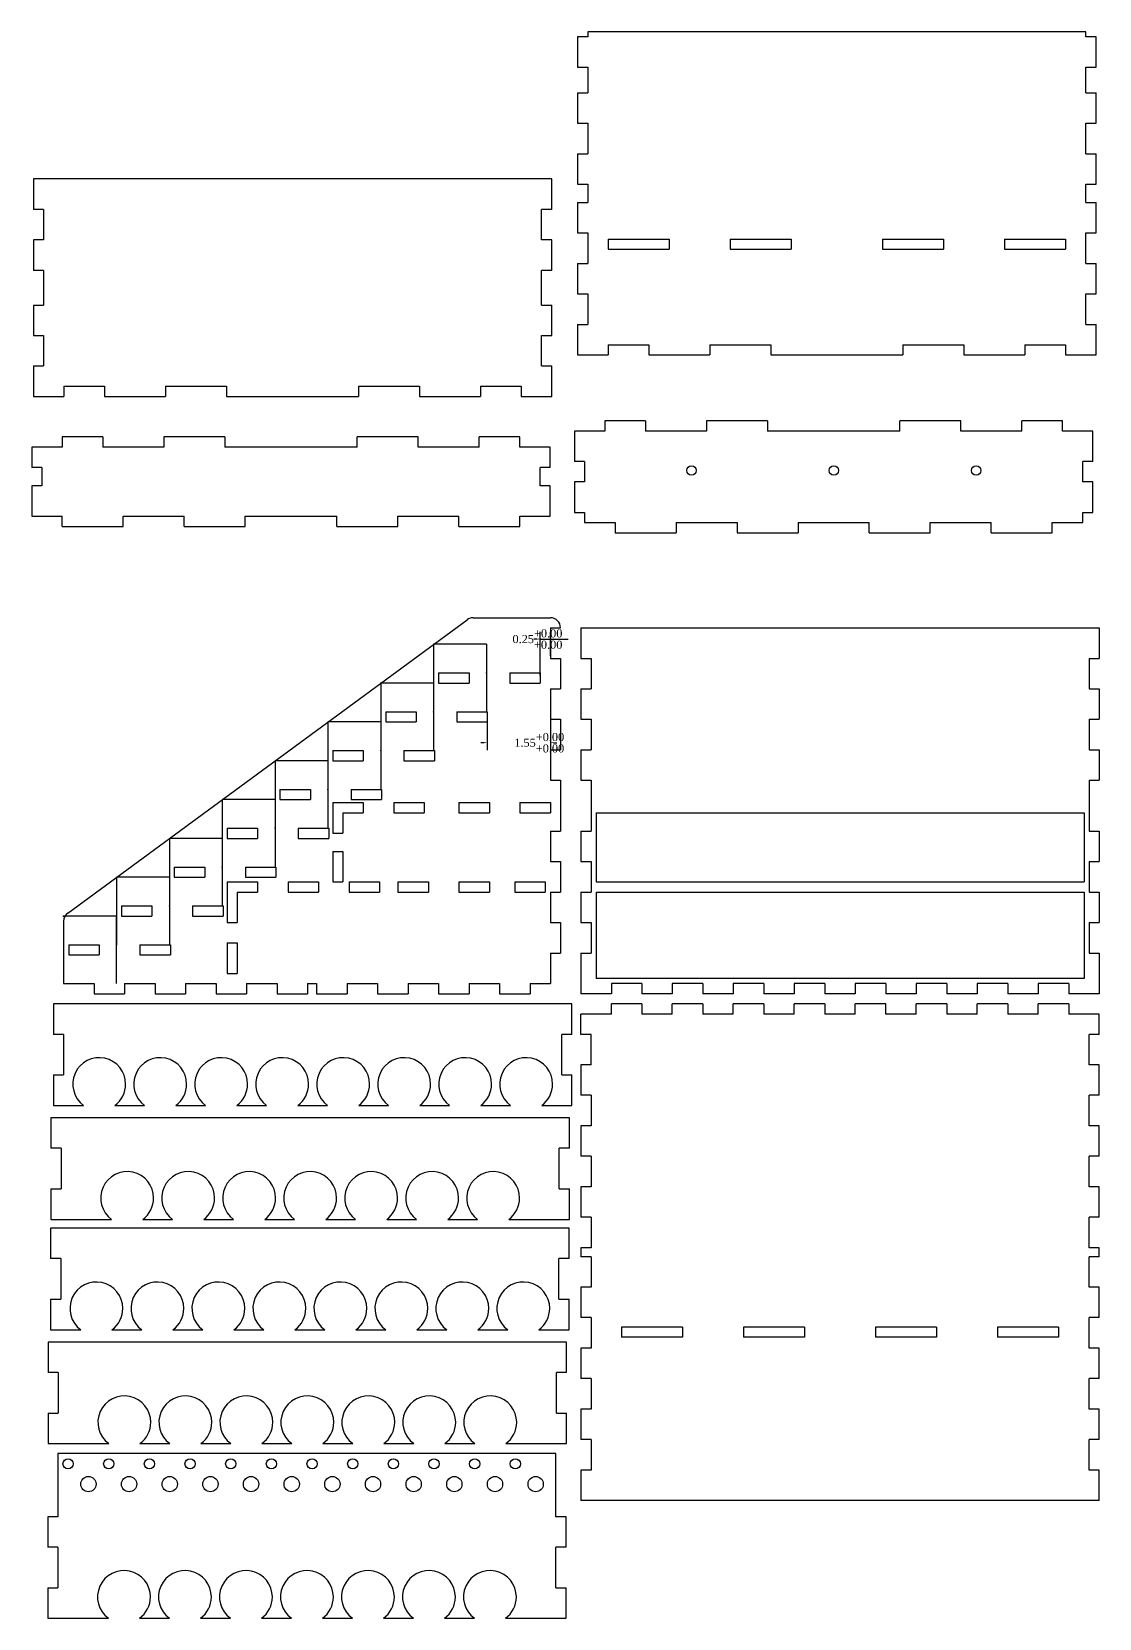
# Model space of a CAD drawing. Extents: x -30.7 to 44.5, y -26.8 to 26.4.
# Drawn here: x -0.78 to 25.47, y -12.62 to 26.42 of the extents above; entities that cross this region are included whole.
import ezdxf

# ---------------------------------------------------------------- set-up
doc = ezdxf.new("R2010")
doc.units = 0
doc.header["$MEASUREMENT"] = 0
doc.layers.get('DEFPOINTS').update_dxf_attribs({"linetype": 'CONTINUOUS'})
doc.layers.add('CAD', color=7, linetype='CONTINUOUS')
doc.styles.add('_BATANG2179', font='', dxfattribs={"height": 0.2})
doc.styles.add('_BATANG2268', font='', dxfattribs={"height": 0.2})
doc.styles.get('_BATANG2179').set_extended_font_data('@Batang')
doc.styles.get('_BATANG2268').set_extended_font_data('@Batang')
doc.dimstyles.new('ODADIMSTYLE', dxfattribs={"dimtxt": 0.18, "dimasz": 0.18, "dimexe": 0.18, "dimexo": 0.0625, "dimgap": 0.09, "dimtad": 0, "dimtih": 1, "dimtoh": 1, "dimdec": 4, "dimzin": 0, "dimcen": 0.09, "dimazin": 3, "dimtfac": 1, "dimtdec": 4, "dimtofl": 0, "dimtmove": 0, "dimatfit": 3, "dimtolj": 1, "dimtzin": 0})

# ---------------------------------------------------------------- blocks, each defined once
blk = doc.blocks.new('*D1')
at = {"layer": 'CAD', "color": 0}
for p, q in [((11.97, 9.813), (11.97, 8.745)), ((10.42, 9.498), (10.42, 8.745)), ((10.341, 8.925), (10.263, 8.925)), ((12.049, 8.925), (12.127, 8.925))]:
    blk.add_line(p, q, dxfattribs=at)
for points in [[(10.341, 8.912), (10.341, 8.938), (10.42, 8.925)], [(12.049, 8.938), (12.049, 8.912), (11.97, 8.925)]]:
    blk.add_solid(points, dxfattribs=at)
at = {"layer": 'DEFPOINTS', "color": 0}
for p in [(11.97, 9.875), (10.42, 9.56), (11.97, 8.925)]:
    blk.add_point(p, dxfattribs=at)
at = {"layer": 'CAD', "color": 0, "insert": (11.697, 8.925), "char_height": 0.2, "attachment_point": 5, "style": '_BATANG2179'}
blk.add_mtext('\\A1;1.55\\S+0.00^ +0.00;', dxfattribs=at)
blk = doc.blocks.new('*D2')
at = {"layer": 'CAD', "color": 0}
for p, q in [((11.641, 11.475), (11.563, 11.475)), ((11.72, 10.578), (11.72, 11.655)), ((11.72, 11.475), (12.406, 11.475)), ((11.97, 11.063), (11.97, 11.655)), ((12.049, 11.475), (12.127, 11.475))]:
    blk.add_line(p, q, dxfattribs=at)
for points in [[(11.641, 11.462), (11.641, 11.489), (11.72, 11.475)], [(12.049, 11.489), (12.049, 11.462), (11.97, 11.475)]]:
    blk.add_solid(points, dxfattribs=at)
at = {"layer": 'DEFPOINTS', "color": 0}
for p in [(11.97, 11.475), (11.97, 11), (11.72, 10.515)]:
    blk.add_point(p, dxfattribs=at)
at = {"layer": 'CAD', "color": 0, "insert": (11.653, 11.475), "char_height": 0.2, "attachment_point": 5, "style": '_BATANG2268'}
blk.add_mtext('\\A1;0.25\\S+0.00^ +0.00;', dxfattribs=at)

msp = doc.modelspace()

# ---------------------------------------------------------------- linework, layer by layer
at = {"layer": 'CAD', "color": 5, "linetype": 'CONTINUOUS'}
for p, q in [((12.641, 26.291), (12.641, 25.541)), ((12.891, 26.291), (12.641, 26.291)), ((25.141, 26.416), (12.891, 26.416)), ((12.891, 26.416), (12.891, 26.291)), ((25.141, 26.291), (25.141, 26.416)), ((25.391, 26.291), (25.141, 26.291)), ((25.391, 25.541), (25.391, 26.291)), ((12.641, 25.541), (12.891, 25.541)), ((12.891, 25.541), (12.891, 24.916)), ((25.141, 24.916), (25.141, 25.541)), ((25.141, 25.541), (25.391, 25.541)), ((12.641, 24.916), (12.891, 24.916)), ((12.641, 24.916), (12.641, 24.166)), ((25.141, 24.916), (25.391, 24.916)), ((25.391, 24.166), (25.391, 24.916)), ((12.641, 24.166), (12.891, 24.166)), ((12.891, 24.166), (12.891, 23.416)), ((25.141, 23.416), (25.141, 24.166)), ((25.141, 24.166), (25.391, 24.166)), ((12.641, 23.416), (12.891, 23.416)), ((12.641, 23.416), (12.641, 22.666)), ((25.141, 23.416), (25.391, 23.416)), ((25.391, 22.666), (25.391, 23.416)), ((12.005, 22.793), (-0.745, 22.793)), ((-0.745, 22.793), (-0.745, 22.043)), ((12.005, 22.043), (12.005, 22.793)), ((12.641, 22.666), (12.891, 22.666)), ((12.891, 22.666), (12.891, 22.216)), ((25.141, 22.216), (25.141, 22.666)), ((25.141, 22.666), (25.391, 22.666)), ((-0.495, 22.043), (-0.745, 22.043)), ((-0.495, 22.043), (-0.495, 21.293)), ((12.005, 22.043), (11.755, 22.043)), ((11.755, 21.293), (11.755, 22.043)), ((12.641, 22.216), (12.891, 22.216)), ((12.641, 22.216), (12.641, 21.466)), ((25.141, 22.216), (25.391, 22.216)), ((25.391, 21.466), (25.391, 22.216)), ((-0.745, 21.293), (-0.745, 20.543)), ((-0.495, 21.293), (-0.745, 21.293)), ((12.005, 21.293), (11.755, 21.293)), ((12.005, 20.543), (12.005, 21.293)), ((12.641, 21.466), (12.891, 21.466)), ((12.891, 21.466), (12.891, 20.716)), ((13.391, 21.316), (14.891, 21.316)), ((13.391, 21.316), (13.391, 21.066)), ((14.891, 21.316), (14.891, 21.066)), ((16.391, 21.316), (16.391, 21.066)), ((16.391, 21.316), (17.891, 21.316)), ((17.891, 21.316), (17.891, 21.066)), ((20.141, 21.316), (20.141, 21.066)), ((20.141, 21.316), (21.641, 21.316)), ((21.641, 21.316), (21.641, 21.066)), ((23.141, 21.316), (23.141, 21.066)), ((23.141, 21.316), (24.641, 21.316)), ((24.641, 21.316), (24.641, 21.066)), ((25.141, 20.716), (25.141, 21.466)), ((25.141, 21.466), (25.391, 21.466)), ((12.641, 20.716), (12.891, 20.716)), ((12.641, 20.716), (12.641, 19.966)), ((13.391, 21.066), (14.891, 21.066)), ((16.391, 21.066), (17.891, 21.066)), ((20.141, 21.066), (21.641, 21.066)), ((23.141, 21.066), (24.641, 21.066)), ((25.141, 20.716), (25.391, 20.716)), ((25.391, 19.966), (25.391, 20.716)), ((-0.495, 20.543), (-0.745, 20.543)), ((-0.495, 20.543), (-0.495, 19.693)), ((12.005, 20.543), (11.755, 20.543)), ((11.755, 19.693), (11.755, 20.543)), ((12.641, 19.966), (12.891, 19.966)), ((12.891, 19.966), (12.891, 19.216)), ((25.141, 19.216), (25.141, 19.966)), ((25.141, 19.966), (25.391, 19.966)), ((-0.745, 19.693), (-0.495, 19.693)), ((-0.745, 19.693), (-0.745, 18.943)), ((11.755, 19.693), (12.005, 19.693)), ((12.005, 18.943), (12.005, 19.693)), ((12.641, 19.216), (12.891, 19.216)), ((12.641, 19.216), (12.641, 18.466)), ((25.141, 19.216), (25.391, 19.216)), ((25.391, 18.466), (25.391, 19.216)), ((-0.745, 18.943), (-0.495, 18.943)), ((-0.495, 18.943), (-0.495, 18.193)), ((11.755, 18.193), (11.755, 18.943)), ((11.755, 18.943), (12.005, 18.943)), ((12.641, 18.466), (13.391, 18.466)), ((13.391, 18.716), (14.391, 18.716)), ((13.391, 18.716), (13.391, 18.466)), ((14.391, 18.716), (14.391, 18.466)), ((14.391, 18.466), (15.891, 18.466)), ((15.891, 18.716), (15.891, 18.466)), ((15.891, 18.716), (17.391, 18.716)), ((17.391, 18.716), (17.391, 18.466)), ((17.391, 18.466), (20.641, 18.466)), ((20.641, 18.716), (20.641, 18.466)), ((20.641, 18.716), (22.141, 18.716)), ((22.141, 18.716), (22.141, 18.466)), ((22.141, 18.466), (23.641, 18.466)), ((23.641, 18.716), (23.641, 18.466)), ((23.641, 18.716), (24.641, 18.716)), ((24.641, 18.716), (24.641, 18.466)), ((24.641, 18.466), (25.391, 18.466)), ((-0.745, 18.193), (-0.495, 18.193)), ((-0.745, 18.193), (-0.745, 17.693)), ((11.755, 18.193), (12.005, 18.193)), ((12.005, 17.693), (12.005, 18.193)), ((-0.745, 17.693), (-0.745, 17.443)), ((0.005, 17.693), (1.005, 17.693)), ((0.005, 17.693), (0.005, 17.443)), ((1.005, 17.693), (1.005, 17.443)), ((2.505, 17.693), (2.505, 17.443)), ((2.505, 17.693), (4.005, 17.693)), ((4.005, 17.693), (4.005, 17.443)), ((7.255, 17.693), (7.255, 17.443)), ((7.255, 17.693), (8.755, 17.693)), ((8.755, 17.693), (8.755, 17.443)), ((10.255, 17.693), (10.255, 17.443)), ((10.255, 17.693), (11.255, 17.693)), ((11.255, 17.693), (11.255, 17.443)), ((12.005, 17.443), (12.005, 17.693)), ((-0.745, 17.443), (0.005, 17.443)), ((1.005, 17.443), (2.505, 17.443)), ((4.005, 17.443), (7.255, 17.443)), ((8.755, 17.443), (10.255, 17.443)), ((11.255, 17.443), (12.005, 17.443)), ((14.312, 16.841), (13.312, 16.841)), ((13.312, 16.841), (13.312, 16.591)), ((14.312, 16.841), (14.312, 16.591)), ((15.812, 16.841), (15.812, 16.591)), ((17.312, 16.841), (15.812, 16.841)), ((17.312, 16.841), (17.312, 16.591)), ((20.562, 16.591), (20.562, 16.841)), ((22.062, 16.841), (20.562, 16.841)), ((22.062, 16.591), (22.062, 16.841)), ((24.562, 16.841), (23.562, 16.841)), ((23.562, 16.591), (23.562, 16.841)), ((24.562, 16.591), (24.562, 16.841)), ((0.966, 16.447), (-0.034, 16.447)), ((-0.034, 16.447), (-0.034, 16.197)), ((0.966, 16.447), (0.966, 16.197)), ((2.466, 16.447), (2.466, 16.197)), ((3.966, 16.447), (2.466, 16.447)), ((3.966, 16.447), (3.966, 16.197)), ((7.216, 16.197), (7.216, 16.447)), ((8.716, 16.447), (7.216, 16.447)), ((8.716, 16.197), (8.716, 16.447)), ((11.216, 16.447), (10.216, 16.447)), ((10.216, 16.197), (10.216, 16.447)), ((11.216, 16.197), (11.216, 16.447)), ((12.562, 16.591), (12.562, 15.841)), ((13.312, 16.591), (12.562, 16.591)), ((15.812, 16.591), (14.312, 16.591)), ((20.562, 16.591), (17.312, 16.591)), ((23.562, 16.591), (22.062, 16.591)), ((25.312, 16.591), (24.562, 16.591)), ((25.312, 15.841), (25.312, 16.591)), ((-0.784, 16.197), (-0.784, 15.697)), ((-0.034, 16.197), (-0.784, 16.197)), ((2.466, 16.197), (0.966, 16.197)), ((7.216, 16.197), (3.966, 16.197)), ((10.216, 16.197), (8.716, 16.197)), ((11.966, 16.197), (11.216, 16.197)), ((11.966, 15.697), (11.966, 16.197)), ((-0.534, 15.697), (-0.784, 15.697)), ((-0.534, 15.697), (-0.534, 15.247)), ((11.966, 15.697), (11.716, 15.697)), ((11.716, 15.247), (11.716, 15.697)), ((12.812, 15.841), (12.562, 15.841)), ((12.812, 15.841), (12.812, 15.341)), ((25.312, 15.841), (25.062, 15.841)), ((25.062, 15.341), (25.062, 15.841)), ((-0.784, 15.247), (-0.784, 14.497)), ((-0.534, 15.247), (-0.784, 15.247)), ((11.966, 15.247), (11.716, 15.247)), ((11.966, 14.497), (11.966, 15.247)), ((12.562, 15.341), (12.562, 14.591)), ((12.812, 15.341), (12.562, 15.341)), ((25.312, 15.341), (25.062, 15.341)), ((25.312, 14.591), (25.312, 15.341)), ((-0.784, 14.497), (-0.034, 14.497)), ((-0.034, 14.247), (-0.034, 14.497)), ((1.466, 14.247), (1.466, 14.497)), ((1.466, 14.497), (2.966, 14.497)), ((2.966, 14.247), (2.966, 14.497)), ((4.466, 14.247), (4.466, 14.497)), ((4.466, 14.497), (6.716, 14.497)), ((6.716, 14.247), (6.716, 14.497)), ((8.216, 14.247), (8.216, 14.497)), ((8.216, 14.497), (9.716, 14.497)), ((9.716, 14.247), (9.716, 14.497)), ((11.216, 14.247), (11.216, 14.497)), ((11.216, 14.497), (11.966, 14.497)), ((12.562, 14.591), (12.812, 14.591)), ((12.812, 14.591), (12.812, 14.341)), ((25.062, 14.341), (25.062, 14.591)), ((25.062, 14.591), (25.312, 14.591)), ((-0.034, 14.247), (1.466, 14.247)), ((2.966, 14.247), (4.466, 14.247)), ((6.716, 14.247), (8.216, 14.247)), ((9.716, 14.247), (11.216, 14.247)), ((12.812, 14.341), (13.562, 14.341)), ((13.562, 14.341), (13.562, 14.091)), ((13.562, 14.091), (15.062, 14.091)), ((15.062, 14.341), (15.062, 14.091)), ((15.062, 14.341), (16.562, 14.341)), ((16.562, 14.341), (16.562, 14.091)), ((16.562, 14.091), (18.062, 14.091)), ((18.062, 14.341), (18.062, 14.091)), ((18.062, 14.341), (19.812, 14.341)), ((19.812, 14.091), (19.812, 14.341)), ((19.812, 14.091), (21.312, 14.091)), ((21.312, 14.091), (21.312, 14.341)), ((21.312, 14.341), (22.812, 14.341)), ((22.812, 14.091), (22.812, 14.341)), ((22.812, 14.091), (24.312, 14.091)), ((24.312, 14.091), (24.312, 14.341)), ((24.312, 14.341), (25.062, 14.341)), ((0.102, 4.735), (9.926, 11.951)), ((10.074, 12), (11.97, 12)), ((11.97, 11.75), (11.97, 11)), ((11.97, 11.75), (12.22, 11.75)), ((12.72, 11.75), (12.72, 11)), ((12.72, 11.75), (25.47, 11.75)), ((25.47, 11.75), (25.47, 11)), ((11.97, 11), (12.22, 11)), ((12.22, 11), (12.22, 10.25)), ((12.72, 11), (12.97, 11)), ((12.97, 11), (12.97, 10.25)), ((25.22, 11), (25.22, 10.25)), ((25.22, 11), (25.47, 11)), ((9.22, 10.64), (9.97, 10.64)), ((9.22, 10.64), (9.22, 10.39)), ((9.97, 10.64), (9.97, 10.39)), ((10.97, 10.64), (10.97, 10.39)), ((10.97, 10.64), (11.72, 10.64)), ((11.72, 10.64), (11.72, 10.39)), ((9.22, 10.39), (9.97, 10.39)), ((10.97, 10.39), (11.72, 10.39)), ((11.97, 10.25), (12.22, 10.25)), ((11.97, 10.25), (11.97, 9.5)), ((12.72, 10.25), (12.97, 10.25)), ((12.72, 10.25), (12.72, 9.5)), ((25.22, 10.25), (25.47, 10.25)), ((25.47, 10.25), (25.47, 9.5)), ((7.92, 9.685), (8.67, 9.685)), ((7.92, 9.685), (7.92, 9.435)), ((7.92, 9.435), (8.67, 9.435)), ((8.67, 9.685), (8.67, 9.435)), ((9.67, 9.685), (9.67, 9.435)), ((9.67, 9.685), (10.42, 9.685)), ((9.67, 9.435), (10.42, 9.435)), ((10.42, 9.685), (10.42, 9.435)), ((11.97, 9.5), (12.22, 9.5)), ((12.22, 9.5), (12.22, 8.75)), ((12.72, 9.5), (12.97, 9.5)), ((12.97, 9.5), (12.97, 8.75)), ((25.22, 9.5), (25.47, 9.5)), ((25.22, 9.5), (25.22, 8.75)), ((6.62, 8.73), (7.37, 8.73)), ((6.62, 8.73), (6.62, 8.48)), ((7.37, 8.73), (7.37, 8.48)), ((8.37, 8.73), (8.37, 8.48)), ((8.37, 8.73), (9.12, 8.73)), ((9.12, 8.73), (9.12, 8.48)), ((11.97, 8.75), (11.97, 8)), ((11.97, 8.75), (12.22, 8.75)), ((12.72, 8.75), (12.97, 8.75)), ((12.72, 8.75), (12.72, 8)), ((25.22, 8.75), (25.47, 8.75)), ((25.47, 8.75), (25.47, 8)), ((6.62, 8.48), (7.37, 8.48)), ((8.37, 8.48), (9.12, 8.48)), ((11.97, 8), (12.22, 8)), ((12.22, 8), (12.22, 6.75)), ((12.72, 8), (12.97, 8)), ((12.97, 8), (12.97, 6.75)), ((25.22, 8), (25.47, 8)), ((25.22, 8), (25.22, 6.75)), ((5.32, 7.775), (6.07, 7.775)), ((5.32, 7.775), (5.32, 7.525)), ((5.32, 7.525), (6.07, 7.525)), ((6.07, 7.775), (6.07, 7.525)), ((6.62, 7.45), (7.37, 7.45)), ((6.62, 7.45), (6.62, 6.7)), ((7.07, 7.775), (7.07, 7.525)), ((7.07, 7.775), (7.82, 7.775)), ((7.07, 7.525), (7.82, 7.525)), ((7.37, 7.45), (7.37, 7.2)), ((7.82, 7.775), (7.82, 7.525)), ((8.12, 7.45), (8.12, 7.2)), ((8.12, 7.45), (8.87, 7.45)), ((8.87, 7.45), (8.87, 7.2)), ((9.72, 7.45), (9.72, 7.2)), ((9.72, 7.45), (10.47, 7.45)), ((10.47, 7.45), (10.47, 7.2)), ((11.22, 7.45), (11.22, 7.2)), ((11.22, 7.45), (11.97, 7.45)), ((11.97, 7.45), (11.97, 7.2)), ((6.87, 7.2), (7.37, 7.2)), ((6.87, 7.2), (6.87, 6.7)), ((8.12, 7.2), (8.87, 7.2)), ((9.72, 7.2), (10.47, 7.2)), ((11.22, 7.2), (11.97, 7.2)), ((13.095, 7.2), (25.095, 7.2)), ((13.095, 7.2), (13.095, 5.5)), ((25.095, 7.2), (25.095, 5.5)), ((4.02, 6.82), (4.77, 6.82)), ((4.02, 6.82), (4.02, 6.57)), ((4.77, 6.82), (4.77, 6.57)), ((5.77, 6.82), (5.77, 6.57)), ((5.77, 6.82), (6.52, 6.82)), ((6.52, 6.82), (6.52, 6.57)), ((6.62, 6.7), (6.87, 6.7)), ((11.97, 6.75), (11.97, 6)), ((11.97, 6.75), (12.22, 6.75)), ((12.72, 6.75), (12.97, 6.75)), ((12.72, 6.75), (12.72, 6)), ((25.22, 6.75), (25.47, 6.75)), ((25.47, 6.75), (25.47, 6)), ((4.02, 6.57), (4.77, 6.57)), ((5.77, 6.57), (6.52, 6.57)), ((6.62, 6.25), (6.87, 6.25)), ((6.62, 6.25), (6.62, 5.5)), ((6.87, 6.25), (6.87, 5.5)), ((2.72, 5.865), (3.47, 5.865)), ((2.72, 5.865), (2.72, 5.615)), ((3.47, 5.865), (3.47, 5.615)), ((4.47, 5.865), (4.47, 5.615)), ((4.47, 5.865), (5.22, 5.865)), ((5.22, 5.865), (5.22, 5.615)), ((11.97, 6), (12.22, 6)), ((12.22, 6), (12.22, 5.25)), ((12.72, 6), (12.97, 6)), ((12.97, 6), (12.97, 5.25)), ((25.22, 6), (25.47, 6)), ((25.22, 6), (25.22, 5.25)), ((2.72, 5.615), (3.47, 5.615)), ((4.02, 5.5), (4.02, 4.5)), ((4.02, 5.5), (4.77, 5.5)), ((4.47, 5.615), (5.22, 5.615)), ((4.77, 5.5), (4.77, 5.25)), ((5.52, 5.5), (5.52, 5.25)), ((5.52, 5.5), (6.27, 5.5)), ((6.27, 5.5), (6.27, 5.25)), ((6.62, 5.5), (6.87, 5.5)), ((7.02, 5.5), (7.02, 5.25)), ((7.02, 5.5), (7.77, 5.5)), ((7.77, 5.5), (7.77, 5.25)), ((8.22, 5.5), (8.22, 5.25)), ((8.22, 5.5), (8.97, 5.5)), ((8.97, 5.5), (8.97, 5.25)), ((9.72, 5.5), (9.72, 5.25)), ((9.72, 5.5), (10.47, 5.5)), ((10.47, 5.5), (10.47, 5.25)), ((11.095, 5.5), (11.095, 5.25)), ((11.095, 5.5), (11.845, 5.5)), ((11.845, 5.5), (11.845, 5.25)), ((13.095, 5.5), (25.095, 5.5)), ((4.27, 5.25), (4.27, 4.5)), ((4.27, 5.25), (4.77, 5.25)), ((5.52, 5.25), (6.27, 5.25)), ((7.02, 5.25), (7.77, 5.25)), ((8.22, 5.25), (8.97, 5.25)), ((9.72, 5.25), (10.47, 5.25)), ((11.095, 5.25), (11.845, 5.25)), ((11.97, 5.25), (11.97, 4.5)), ((11.97, 5.25), (12.22, 5.25)), ((12.72, 5.25), (12.97, 5.25)), ((12.72, 5.25), (12.72, 4.5)), ((13.095, 5.25), (25.095, 5.25)), ((13.095, 5.25), (13.095, 3.125)), ((25.095, 5.25), (25.095, 3.125)), ((25.22, 5.25), (25.47, 5.25)), ((25.47, 5.25), (25.47, 4.5)), ((1.42, 4.91), (2.17, 4.91)), ((1.42, 4.91), (1.42, 4.66)), ((2.17, 4.91), (2.17, 4.66)), ((3.17, 4.91), (3.17, 4.66)), ((3.17, 4.91), (3.92, 4.91)), ((3.92, 4.91), (3.92, 4.66)), ((0, 4.533), (0, 3)), ((1.42, 4.66), (2.17, 4.66)), ((3.17, 4.66), (3.92, 4.66)), ((4.02, 4.5), (4.27, 4.5)), ((11.97, 4.5), (12.22, 4.5)), ((12.22, 4.5), (12.22, 3.75)), ((12.72, 4.5), (12.97, 4.5)), ((12.97, 4.5), (12.97, 3.75)), ((25.22, 4.5), (25.47, 4.5)), ((25.22, 4.5), (25.22, 3.75)), ((0.125, 3.955), (0.875, 3.955)), ((0.125, 3.955), (0.125, 3.705)), ((0.875, 3.955), (0.875, 3.705)), ((1.875, 3.955), (1.875, 3.705)), ((1.875, 3.955), (2.625, 3.955)), ((2.625, 3.955), (2.625, 3.705)), ((4.02, 4), (4.27, 4)), ((4.02, 4), (4.02, 3.25)), ((4.27, 4), (4.27, 3.25)), ((0.125, 3.705), (0.875, 3.705)), ((1.875, 3.705), (2.625, 3.705)), ((11.97, 3.75), (12.22, 3.75)), ((11.97, 3.75), (11.97, 3)), ((12.72, 3.75), (12.97, 3.75)), ((12.72, 3.75), (12.72, 3)), ((25.22, 3.75), (25.47, 3.75)), ((25.47, 3.75), (25.47, 3)), ((0, 3.25), (0, 3)), ((4.02, 3.25), (4.27, 3.25)), ((25.095, 3.125), (13.095, 3.125)), ((0, 3), (0.75, 3)), ((0.75, 3), (0.75, 2.75)), ((0.75, 2.75), (1.5, 2.75)), ((1.5, 3), (1.5, 2.75)), ((1.5, 3), (2.25, 3)), ((2.25, 3), (2.25, 2.75)), ((2.25, 2.75), (3, 2.75)), ((3, 3), (3, 2.75)), ((3, 3), (3.75, 3)), ((3.75, 3), (3.75, 2.75)), ((3.75, 2.75), (4.5, 2.75)), ((4.5, 3), (4.5, 2.75)), ((4.5, 3), (5.25, 3)), ((5.25, 3), (5.25, 2.75)), ((5.25, 2.75), (6, 2.75)), ((6, 3), (6, 2.75)), ((6, 3), (6.22, 3)), ((6.22, 3), (6.22, 2.75)), ((6.22, 2.75), (6.97, 2.75)), ((6.97, 3), (6.97, 2.75)), ((6.97, 3), (7.72, 3)), ((7.72, 3), (7.72, 2.75)), ((7.72, 2.75), (8.47, 2.75)), ((8.47, 3), (8.47, 2.75)), ((8.47, 3), (9.22, 3)), ((9.22, 3), (9.22, 2.75)), ((9.22, 2.75), (9.97, 2.75)), ((9.97, 3), (9.97, 2.75)), ((9.97, 3), (10.72, 3)), ((10.72, 3), (10.72, 2.75)), ((10.72, 2.75), (11.47, 2.75)), ((11.47, 3), (11.47, 2.75)), ((11.47, 3), (11.97, 3)), ((12.72, 3), (12.72, 2.75)), ((13.47, 2.75), (12.72, 2.75)), ((13.47, 3), (13.47, 2.75)), ((14.22, 3), (13.47, 3)), ((14.22, 3), (14.22, 2.75)), ((14.97, 2.75), (14.22, 2.75)), ((14.97, 3), (14.97, 2.75)), ((15.72, 3), (14.97, 3)), ((15.72, 3), (15.72, 2.75)), ((16.47, 2.75), (15.72, 2.75)), ((16.47, 3), (16.47, 2.75)), ((17.22, 3), (16.47, 3)), ((17.22, 3), (17.22, 2.75)), ((17.97, 2.75), (17.22, 2.75)), ((17.97, 3), (17.97, 2.75)), ((18.72, 3), (17.97, 3)), ((18.72, 3), (18.72, 2.75)), ((19.47, 2.75), (18.72, 2.75)), ((19.47, 3), (19.47, 2.75)), ((20.22, 3), (19.47, 3)), ((20.22, 3), (20.22, 2.75)), ((20.97, 2.75), (20.22, 2.75)), ((20.97, 3), (20.97, 2.75)), ((21.72, 3), (20.97, 3)), ((21.72, 3), (21.72, 2.75)), ((22.47, 2.75), (21.72, 2.75)), ((22.47, 3), (22.47, 2.75)), ((23.22, 3), (22.47, 3)), ((23.22, 3), (23.22, 2.75)), ((23.97, 2.75), (23.22, 2.75)), ((24.72, 3), (23.97, 3)), ((23.97, 3), (23.97, 2.75)), ((24.72, 3), (24.72, 2.75)), ((25.47, 2.75), (24.72, 2.75)), ((25.47, 3), (25.47, 2.75)), ((-0.25, 2.5), (-0.25, 1.75)), ((12.5, 2.5), (-0.25, 2.5)), ((12.5, 1.75), (12.5, 2.5)), ((14.22, 2.5), (13.47, 2.5)), ((13.47, 2.25), (13.47, 2.5)), ((14.22, 2.5), (14.22, 2.25)), ((15.72, 2.5), (14.97, 2.5)), ((14.97, 2.25), (14.97, 2.5)), ((15.72, 2.5), (15.72, 2.25)), ((17.22, 2.5), (16.47, 2.5)), ((16.47, 2.25), (16.47, 2.5)), ((17.22, 2.5), (17.22, 2.25)), ((18.72, 2.5), (17.97, 2.5)), ((17.97, 2.25), (17.97, 2.5)), ((18.72, 2.5), (18.72, 2.25)), ((20.22, 2.5), (19.47, 2.5)), ((19.47, 2.25), (19.47, 2.5)), ((20.22, 2.25), (20.22, 2.5)), ((21.72, 2.5), (20.97, 2.5)), ((20.97, 2.25), (20.97, 2.5)), ((21.72, 2.5), (21.72, 2.25)), ((23.22, 2.5), (22.47, 2.5)), ((22.47, 2.25), (22.47, 2.5)), ((23.22, 2.5), (23.22, 2.25)), ((24.72, 2.5), (23.97, 2.5)), ((23.97, 2.25), (23.97, 2.5)), ((24.72, 2.5), (24.72, 2.25)), ((13.47, 2.25), (12.72, 2.25)), ((12.72, 1.75), (12.72, 2.25)), ((14.97, 2.25), (14.22, 2.25)), ((16.47, 2.25), (15.72, 2.25)), ((17.97, 2.25), (17.22, 2.25)), ((19.47, 2.25), (18.72, 2.25)), ((20.97, 2.25), (20.22, 2.25)), ((22.47, 2.25), (21.72, 2.25)), ((23.97, 2.25), (23.22, 2.25)), ((25.47, 2.25), (24.72, 2.25)), ((25.47, 1.75), (25.47, 2.25)), ((0, 1.75), (-0.25, 1.75)), ((0, 1.75), (0, 0.75)), ((12.25, 0.75), (12.25, 1.75)), ((12.5, 1.75), (12.25, 1.75)), ((12.97, 1.75), (12.72, 1.75)), ((12.97, 1), (12.97, 1.75)), ((25.47, 1.75), (25.22, 1.75)), ((25.22, 1), (25.22, 1.75)), ((12.97, 1), (12.72, 1)), ((12.72, 1), (12.72, 0.25)), ((25.47, 1), (25.22, 1)), ((25.47, 0.25), (25.47, 1)), ((-0.25, 0.75), (0, 0.75)), ((-0.25, 0.75), (-0.25, 0)), ((12.25, 0.75), (12.5, 0.75)), ((12.5, 0), (12.5, 0.75)), ((-0.25, 0), (0.492, 0)), ((1.258, 0), (1.992, 0)), ((2.758, 0), (3.492, 0)), ((4.258, 0), (4.992, 0)), ((5.758, 0), (6.492, 0)), ((7.258, 0), (7.992, 0)), ((8.758, 0), (9.492, 0)), ((10.258, 0), (10.992, 0)), ((11.758, 0), (12.5, 0)), ((12.97, 0.25), (12.72, 0.25)), ((12.97, 0.25), (12.97, -0.5)), ((25.47, 0.25), (25.22, 0.25)), ((25.22, -0.5), (25.22, 0.25)), ((-0.312, -0.302), (-0.312, -1.052)), ((12.438, -0.302), (-0.312, -0.302)), ((12.438, -1.052), (12.438, -0.302)), ((12.72, -0.5), (12.72, -1.25)), ((12.97, -0.5), (12.72, -0.5)), ((25.47, -0.5), (25.22, -0.5)), ((25.47, -1.25), (25.47, -0.5)), ((-0.062, -1.052), (-0.312, -1.052)), ((-0.062, -1.052), (-0.062, -2.052)), ((12.188, -2.052), (12.188, -1.052)), ((12.438, -1.052), (12.188, -1.052)), ((12.97, -1.25), (12.72, -1.25)), ((12.97, -1.25), (12.97, -2)), ((25.47, -1.25), (25.22, -1.25)), ((25.22, -2), (25.22, -1.25)), ((-0.312, -2.052), (-0.062, -2.052)), ((-0.312, -2.052), (-0.312, -2.802)), ((12.188, -2.052), (12.438, -2.052)), ((12.438, -2.802), (12.438, -2.052)), ((12.72, -2), (12.72, -2.75)), ((12.97, -2), (12.72, -2)), ((25.47, -2), (25.22, -2)), ((25.47, -2.75), (25.47, -2)), ((-0.32, -3.018), (-0.32, -3.768)), ((12.43, -3.018), (-0.32, -3.018)), ((-0.312, -2.802), (1.18, -2.802)), ((1.946, -2.802), (2.68, -2.802)), ((3.446, -2.802), (4.18, -2.802)), ((4.946, -2.802), (5.68, -2.802)), ((6.446, -2.802), (7.18, -2.802)), ((7.946, -2.802), (8.68, -2.802)), ((9.446, -2.802), (10.18, -2.802)), ((10.946, -2.802), (12.438, -2.802)), ((12.43, -3.768), (12.43, -3.018)), ((12.97, -2.75), (12.72, -2.75)), ((12.97, -2.75), (12.97, -3.5)), ((25.47, -2.75), (25.22, -2.75)), ((25.22, -3.5), (25.22, -2.75)), ((12.72, -3.5), (12.72, -3.72)), ((12.97, -3.5), (12.72, -3.5)), ((25.47, -3.5), (25.22, -3.5)), ((25.47, -3.72), (25.47, -3.5)), ((-0.07, -3.768), (-0.32, -3.768)), ((-0.07, -3.768), (-0.07, -4.768)), ((12.18, -4.768), (12.18, -3.768)), ((12.43, -3.768), (12.18, -3.768)), ((12.97, -3.72), (12.72, -3.72)), ((12.97, -3.72), (12.97, -4.47)), ((25.47, -3.72), (25.22, -3.72)), ((25.22, -4.47), (25.22, -3.72)), ((12.72, -4.47), (12.72, -5.22)), ((12.97, -4.47), (12.72, -4.47)), ((25.47, -4.47), (25.22, -4.47)), ((25.47, -5.22), (25.47, -4.47)), ((-0.32, -4.768), (-0.07, -4.768)), ((-0.32, -4.768), (-0.32, -5.518)), ((12.18, -4.768), (12.43, -4.768)), ((12.43, -5.518), (12.43, -4.768)), ((12.97, -5.22), (12.72, -5.22)), ((12.97, -5.22), (12.97, -5.97)), ((13.72, -5.45), (13.72, -5.7)), ((15.22, -5.45), (13.72, -5.45)), ((15.22, -5.45), (15.22, -5.7)), ((16.72, -5.45), (16.72, -5.7)), ((18.22, -5.45), (16.72, -5.45)), ((18.22, -5.45), (18.22, -5.7)), ((19.97, -5.45), (19.97, -5.7)), ((21.47, -5.45), (19.97, -5.45)), ((21.47, -5.45), (21.47, -5.7)), ((24.47, -5.45), (22.97, -5.45)), ((22.97, -5.45), (22.97, -5.7)), ((24.47, -5.45), (24.47, -5.7)), ((25.47, -5.22), (25.22, -5.22)), ((25.22, -5.97), (25.22, -5.22)), ((-0.382, -5.82), (-0.382, -6.57)), ((12.368, -5.82), (-0.382, -5.82)), ((-0.32, -5.518), (0.421, -5.518)), ((1.188, -5.518), (1.921, -5.518)), ((2.688, -5.518), (3.421, -5.518)), ((4.188, -5.518), (4.921, -5.518)), ((5.688, -5.518), (6.421, -5.518)), ((7.188, -5.518), (7.921, -5.518)), ((8.688, -5.518), (9.421, -5.518)), ((10.188, -5.518), (10.921, -5.518)), ((11.688, -5.518), (12.43, -5.518)), ((12.368, -6.57), (12.368, -5.82)), ((15.22, -5.7), (13.72, -5.7)), ((18.22, -5.7), (16.72, -5.7)), ((21.47, -5.7), (19.97, -5.7)), ((24.47, -5.7), (22.97, -5.7)), ((12.72, -5.97), (12.72, -6.72)), ((12.97, -5.97), (12.72, -5.97)), ((25.47, -5.97), (25.22, -5.97)), ((25.47, -6.72), (25.47, -5.97)), ((-0.132, -6.57), (-0.382, -6.57)), ((-0.132, -6.57), (-0.132, -7.57)), ((12.118, -7.57), (12.118, -6.57)), ((12.368, -6.57), (12.118, -6.57)), ((12.97, -6.72), (12.72, -6.72)), ((12.97, -6.72), (12.97, -7.47)), ((25.47, -6.72), (25.22, -6.72)), ((25.22, -7.47), (25.22, -6.72)), ((-0.382, -7.57), (-0.132, -7.57)), ((-0.382, -7.57), (-0.382, -8.32)), ((12.118, -7.57), (12.368, -7.57)), ((12.368, -8.32), (12.368, -7.57)), ((12.72, -7.47), (12.72, -8.22)), ((12.97, -7.47), (12.72, -7.47)), ((25.47, -7.47), (25.22, -7.47)), ((25.47, -8.22), (25.47, -7.47)), ((-0.382, -8.32), (1.109, -8.32)), ((12.109, -8.566), (-0.141, -8.566)), ((-0.141, -8.566), (-0.141, -10.116)), ((1.876, -8.32), (2.609, -8.32)), ((3.376, -8.32), (4.109, -8.32)), ((4.876, -8.32), (5.609, -8.32)), ((6.376, -8.32), (7.109, -8.32)), ((7.876, -8.32), (8.609, -8.32)), ((9.376, -8.32), (10.109, -8.32)), ((10.876, -8.32), (12.368, -8.32)), ((12.109, -10.116), (12.109, -8.566)), ((12.97, -8.22), (12.72, -8.22)), ((12.97, -8.22), (12.97, -8.97)), ((25.47, -8.22), (25.22, -8.22)), ((25.22, -8.97), (25.22, -8.22)), ((12.72, -8.97), (12.72, -9.72)), ((12.97, -8.97), (12.72, -8.97)), ((25.47, -8.97), (25.22, -8.97)), ((25.47, -9.72), (25.47, -8.97)), ((25.47, -9.72), (12.72, -9.72)), ((-0.391, -10.116), (-0.391, -10.866)), ((-0.141, -10.116), (-0.391, -10.116)), ((12.359, -10.116), (12.109, -10.116)), ((12.359, -10.866), (12.359, -10.116)), ((-0.141, -10.866), (-0.391, -10.866)), ((-0.141, -10.866), (-0.141, -11.866)), ((12.109, -11.866), (12.109, -10.866)), ((12.359, -10.866), (12.109, -10.866)), ((-0.391, -11.866), (-0.141, -11.866)), ((-0.391, -11.866), (-0.391, -12.616)), ((12.109, -11.866), (12.359, -11.866)), ((12.359, -12.616), (12.359, -11.866)), ((-0.391, -12.616), (1.101, -12.616)), ((1.867, -12.616), (2.601, -12.616)), ((3.367, -12.616), (4.101, -12.616)), ((4.867, -12.616), (5.601, -12.616)), ((6.367, -12.616), (7.101, -12.616)), ((7.867, -12.616), (8.601, -12.616)), ((9.367, -12.616), (10.101, -12.616)), ((10.867, -12.616), (12.359, -12.616))]:
    msp.add_line(p, q, dxfattribs=at)
at = {"layer": 'CAD', "color": 7, "linetype": 'CONTINUOUS'}
for p, q in [((10.4, 11.345), (9.1, 11.345)), ((9.1, 11.345), (9.1, 9.685)), ((10.4, 11.345), (10.4, 9.685)), ((9.1, 10.39), (7.8, 10.39)), ((7.8, 10.39), (7.8, 8.73)), ((9.1, 10.39), (9.1, 8.73)), ((7.8, 9.435), (6.5, 9.435)), ((6.5, 9.435), (6.5, 7.775)), ((7.8, 9.435), (7.8, 7.775)), ((6.5, 8.48), (5.2, 8.48)), ((5.2, 8.48), (5.2, 6.82)), ((6.5, 8.48), (6.5, 6.82)), ((5.2, 7.525), (3.9, 7.525)), ((3.9, 7.525), (3.9, 5.865)), ((5.2, 7.525), (5.2, 5.865)), ((3.9, 6.57), (2.6, 6.57)), ((2.6, 6.57), (2.6, 4.91)), ((3.9, 6.57), (3.9, 4.91)), ((2.6, 5.615), (1.3, 5.615)), ((1.3, 5.615), (1.3, 3.955)), ((2.6, 5.615), (2.6, 3.955)), ((1.3, 4.66), (0, 4.66)), ((1.3, 3), (1.3, 4.66))]:
    msp.add_line(p, q, dxfattribs=at)
at = {"layer": 'CAD', "color": 5, "linetype": 'CONTINUOUS'}
for centre, radius in [((15.442, 15.621), 0.118), ((18.942, 15.621), 0.118), ((22.442, 15.621), 0.118), ((0.109, -8.816), 0.125), ((1.109, -8.816), 0.125), ((2.109, -8.816), 0.125), ((3.109, -8.816), 0.125), ((4.109, -8.816), 0.125), ((5.109, -8.816), 0.125), ((6.109, -8.816), 0.125), ((7.109, -8.816), 0.125), ((8.109, -8.816), 0.125), ((9.109, -8.816), 0.125), ((10.109, -8.816), 0.125), ((11.109, -8.816), 0.125), ((0.609, -9.316), 0.188), ((1.609, -9.316), 0.188), ((2.609, -9.316), 0.188), ((3.609, -9.316), 0.188), ((4.609, -9.316), 0.188), ((5.609, -9.316), 0.188), ((6.609, -9.316), 0.188), ((7.609, -9.316), 0.188), ((8.609, -9.316), 0.188), ((9.609, -9.316), 0.188), ((10.609, -9.316), 0.188), ((11.609, -9.316), 0.188)]:
    msp.add_circle(centre, radius, dxfattribs=at)
for centre, radius, start, end in [((10.074, 11.75), 0.25, 90, 126.3016), ((11.97, 11.75), 0.25, 0, 90), ((0.25, 4.533), 0.25, 126.3016, 180), ((0.875, 0.525), 0.65, 0, 233.8711), ((2.375, 0.525), 0.65, 0, 233.8711), ((3.875, 0.525), 0.65, 0, 233.8711), ((5.375, 0.525), 0.65, 0, 233.8711), ((6.875, 0.525), 0.65, 0, 233.8711), ((8.375, 0.525), 0.65, 0, 233.8711), ((9.875, 0.525), 0.65, 0, 233.8711), ((11.375, 0.525), 0.65, 0, 233.8711), ((0.875, 0.525), 0.65, 306.1289, 0), ((2.375, 0.525), 0.65, 306.1289, 0), ((3.875, 0.525), 0.65, 306.1289, 0), ((5.375, 0.525), 0.65, 306.1289, 0), ((6.875, 0.525), 0.65, 306.1289, 0), ((8.375, 0.525), 0.65, 306.1289, 0), ((9.875, 0.525), 0.65, 306.1289, 0), ((11.375, 0.525), 0.65, 306.1289, 0), ((1.563, -2.277), 0.65, 0, 233.8711), ((3.063, -2.277), 0.65, 0, 233.8711), ((4.563, -2.277), 0.65, 0, 233.8711), ((6.063, -2.277), 0.65, 0, 233.8711), ((7.563, -2.277), 0.65, 0, 233.8711), ((9.063, -2.277), 0.65, 0, 233.8711), ((10.563, -2.277), 0.65, 0, 233.8711), ((1.563, -2.277), 0.65, 306.1289, 0), ((3.063, -2.277), 0.65, 306.1289, 0), ((4.563, -2.277), 0.65, 306.1289, 0), ((6.063, -2.277), 0.65, 306.1289, 0), ((7.563, -2.277), 0.65, 306.1289, 0), ((9.063, -2.277), 0.65, 306.1289, 0), ((10.563, -2.277), 0.65, 306.1289, 0), ((0.805, -4.993), 0.65, 0, 233.8711), ((2.305, -4.993), 0.65, 0, 233.8711), ((3.805, -4.993), 0.65, 0, 233.8711), ((5.305, -4.993), 0.65, 0, 233.8711), ((6.805, -4.993), 0.65, 0, 233.8711), ((8.305, -4.993), 0.65, 0, 233.8711), ((9.805, -4.993), 0.65, 0, 233.8711), ((11.305, -4.993), 0.65, 0, 233.8711), ((0.805, -4.993), 0.65, 306.1289, 0), ((2.305, -4.993), 0.65, 306.1289, 0), ((3.805, -4.993), 0.65, 306.1289, 0), ((5.305, -4.993), 0.65, 306.1289, 0), ((6.805, -4.993), 0.65, 306.1289, 0), ((8.305, -4.993), 0.65, 306.1289, 0), ((9.805, -4.993), 0.65, 306.1289, 0), ((11.305, -4.993), 0.65, 306.1289, 0), ((1.493, -7.795), 0.65, 0, 233.8711), ((2.993, -7.795), 0.65, 0, 233.8711), ((4.493, -7.795), 0.65, 0, 233.8711), ((5.993, -7.795), 0.65, 0, 233.8711), ((7.493, -7.795), 0.65, 0, 233.8711), ((8.993, -7.795), 0.65, 0, 233.8711), ((10.493, -7.795), 0.65, 0, 233.8711), ((1.493, -7.795), 0.65, 306.1289, 0), ((2.993, -7.795), 0.65, 306.1289, 0), ((4.493, -7.795), 0.65, 306.1289, 0), ((5.993, -7.795), 0.65, 306.1289, 0), ((7.493, -7.795), 0.65, 306.1289, 0), ((8.993, -7.795), 0.65, 306.1289, 0), ((10.493, -7.795), 0.65, 306.1289, 0), ((1.484, -12.091), 0.65, 0, 233.8711), ((2.984, -12.091), 0.65, 0, 233.8711), ((4.484, -12.091), 0.65, 0, 233.8711), ((5.984, -12.091), 0.65, 0, 233.8711), ((7.484, -12.091), 0.65, 0, 233.8711), ((8.984, -12.091), 0.65, 0, 233.8711), ((10.484, -12.091), 0.65, 0, 233.8711), ((1.484, -12.091), 0.65, 306.1289, 0), ((2.984, -12.091), 0.65, 306.1289, 0), ((4.484, -12.091), 0.65, 306.1289, 0), ((5.984, -12.091), 0.65, 306.1289, 0), ((7.484, -12.091), 0.65, 306.1289, 0), ((8.984, -12.091), 0.65, 306.1289, 0), ((10.484, -12.091), 0.65, 306.1289, 0)]:
    msp.add_arc(centre, radius, start, end, dxfattribs=at)
at = {"layer": 'CAD', "color": 5}
for p in [(10.4, 10.64), (7.8, 10.39), (9.1, 9.685), (7.8, 8.73), (6.5, 7.775), (5.2, 6.82), (3.9, 5.865), (2.6, 4.91), (0, 4.66), (1.3, 3.955)]:
    msp.add_point(p, dxfattribs=at)

# ---------------------------------------------------------------- dimensions: what is measured, and where the dimension line sits
for base, p1, p2, override, picture, middle in [((11.97, 11.475), (11.72, 10.515), (11.97, 11), {"dimtxt": 0.19685, "dimasz": 0.07874, "dimdec": 2, "dimtxsty": '_BATANG2268', "dimadec": 2, "dimtol": 1, "dimtp": 0.000393701, "dimtm": -0.000393701, "dimtdec": 2}, '*D2', (11.653, 11.475)), ((11.97, 8.925), (10.42, 9.56), (11.97, 9.875), {"dimtxt": 0.19685, "dimasz": 0.07874, "dimdec": 2, "dimtxsty": '_BATANG2179', "dimadec": 2, "dimtol": 1, "dimtp": 0.000393701, "dimtm": -0.000393701, "dimtdec": 2}, '*D1', (11.697, 8.925))]:
    dim = msp.add_linear_dim(base=base, p1=p1, p2=p2, dimstyle='ODADIMSTYLE', override=override, dxfattribs=at)
    dim.commit()
    dim.dimension.update_dxf_attribs({"geometry": picture, "text_midpoint": middle, "dimtype": 160})

doc.saveas('drawing.dxf')
